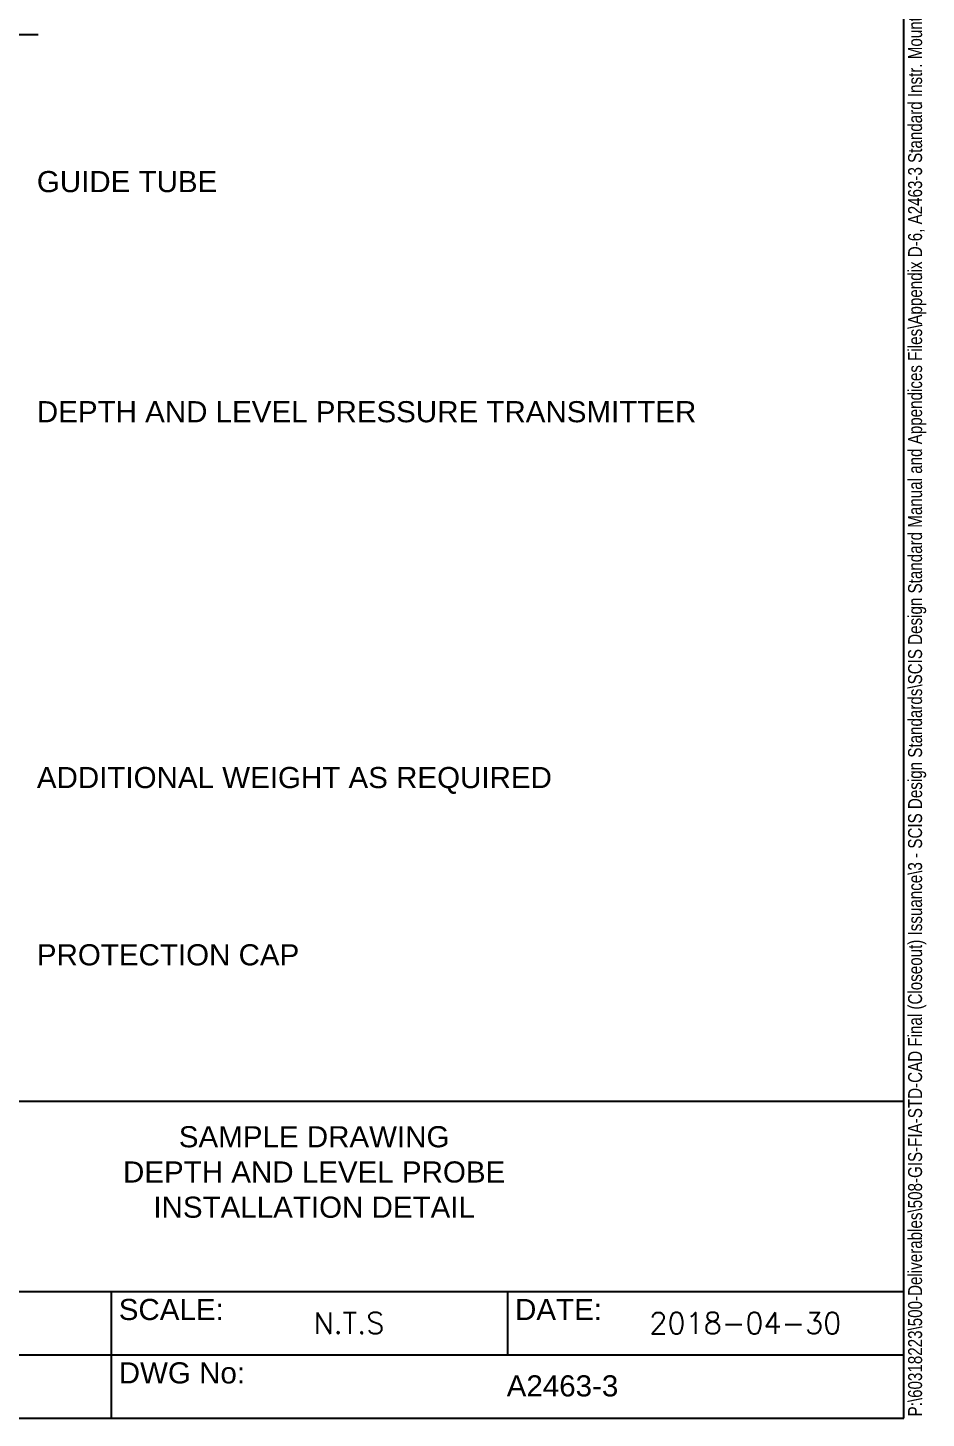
# Model space of a CAD drawing. Header units: millimetres. Extents: x 20 to 208, y 10 to 269.
# Drawn here: x 123.1 to 208.1, y 10 to 141.6 of the extents above; entities that cross this region are included whole.
import ezdxf
from ezdxf.enums import TextEntityAlignment as Align

# ---------------------------------------------------------------- set-up
doc = ezdxf.new("R2010")
doc.units = ezdxf.units.MM
doc.header["$MEASUREMENT"] = 0
doc.layers.get('0').update_dxf_attribs({"linetype": 'CONTINUOUS'})
for name, color, linetype in [('BBATXT', 7, 'CONTINUOUS'), ('C-B-TITLE', 7, 'CONTINUOUS'), ('G-ANNO-SYMB', 5, 'CONTINUOUS')]:
    doc.layers.add(name, color=color, linetype=linetype)
doc.layers.add('N-ANNO-TEXT', color=2, linetype='CONTINUOUS', lineweight=25)
doc.styles.add('_CGS_2-5_NOTES', font='arial.ttf', dxfattribs={"height": 2.5})
doc.styles.add('FILENAME', font='ARIALN.TTF', dxfattribs={"width": 0.95, "height": 2.5})
doc.styles.add('T1_2_5', font='simplex.shx', dxfattribs={"height": 2.5})

# ---------------------------------------------------------------- blocks, each defined once
blk = doc.blocks.new('FILE NAME')
at = {"layer": 'C-B-TITLE', "insert": (360.99, 526.17), "char_height": 2.5, "attachment_point": 1, "style": 'FILENAME'}
blk.add_mtext('P:\\\\60318223\\\\500-Deliverables\\\\508-GIS-FIA-STD-CAD Final (Closeout) Issuance\\\\3 - SCIS Design Standards\\\\SCIS Design Standard Manual and Appendices Files\\\\Appendix D-6, A2463-3 Standard Instr. Mounting Details - 03-Depth & Level Probe.dwg', dxfattribs=at)

msp = doc.modelspace()

# ---------------------------------------------------------------- linework, layer by layer
for p, q in [((20, 40), (181.99, 40)), ((20, 40), (181.99, 40)), ((20, 40), (181.99, 40)), ((20, 40), (181.99, 40)), ((20, 40), (206, 40)), ((96.56, 40), (206, 40)), ((96.56, 22), (206, 22)), ((131, 22), (131, 10)), ((168.5, 22), (168.5, 16)), ((96.56, 16), (206, 16))]:
    msp.add_line(p, q)
at = {"layer": 'G-ANNO-SYMB'}
for p, q in [((206, 10), (206, 269)), ((20, 10), (206, 10)), ((26, 10), (206, 10))]:
    msp.add_line(p, q, dxfattribs=at)
at = {"layer": 'N-ANNO-TEXT'}
msp.add_line((78.47, 140.98), (124.07, 140.98), dxfattribs=at)

# ---------------------------------------------------------------- block references
at = {"layer": 'BBATXT', "xscale": 0.7273500000000013, "yscale": 0.5273499999999984, "zscale": 0.6273500000000001, "rotation": 90}
msp.add_blockref('FILE NAME', (483.88, -252.4), dxfattribs=at)

# ---------------------------------------------------------------- texts
at = {"insert": (150.2, 37.64), "char_height": 2, "attachment_point": 2, "style": '_CGS_2-5_NOTES'}
msp.add_mtext_dynamic_manual_height_columns('SAMPLE DRAWING\\PDEPTH AND LEVEL PROBE\\PINSTALLATION DETAIL', width=49.4063, gutter_width=12.5, heights=[0], dxfattribs=at)
at = {"char_height": 2, "style": '_CGS_2-5_NOTES'}
for s, insert, width, attachment_point in [('SCALE:', (131.71, 21.29), 25, 1), ('DATE:', (169.21, 21.29), 25, 1), ('DWG No:', (131.71, 15.29), 25, 1), ('A2463-3', (173.7, 14.06), 63.465, 2)]:
    msp.add_mtext(s, dxfattribs=dict(at, insert=insert, width=width, attachment_point=attachment_point))
at = {"style": 'T1_2_5'}
for tag, text, p in [('N.T.S', 'SCALE', (153.5, 19)), ('2018-04-30', '2018-04-30', (191, 19))]:
    msp.add_attdef(tag, text=text, height=2, dxfattribs=at).set_placement(p, align=Align.MIDDLE_CENTER)
at = {"layer": 'N-ANNO-TEXT', "char_height": 2, "width": 59.3057, "attachment_point": 1, "style": '_CGS_2-5_NOTES'}
for s, insert in [('\\A1;GUIDE TUBE', (123.96, 128.05)), ('\\A1;DEPTH AND LEVEL PRESSURE TRANSMITTER', (123.96, 106.27)), ('\\A1;ADDITIONAL WEIGHT AS REQUIRED', (123.96, 71.64)), ('\\A1;PROTECTION CAP', (123.96, 54.86))]:
    msp.add_mtext(s, dxfattribs=dict(at, insert=insert))

doc.saveas('drawing.dxf')
